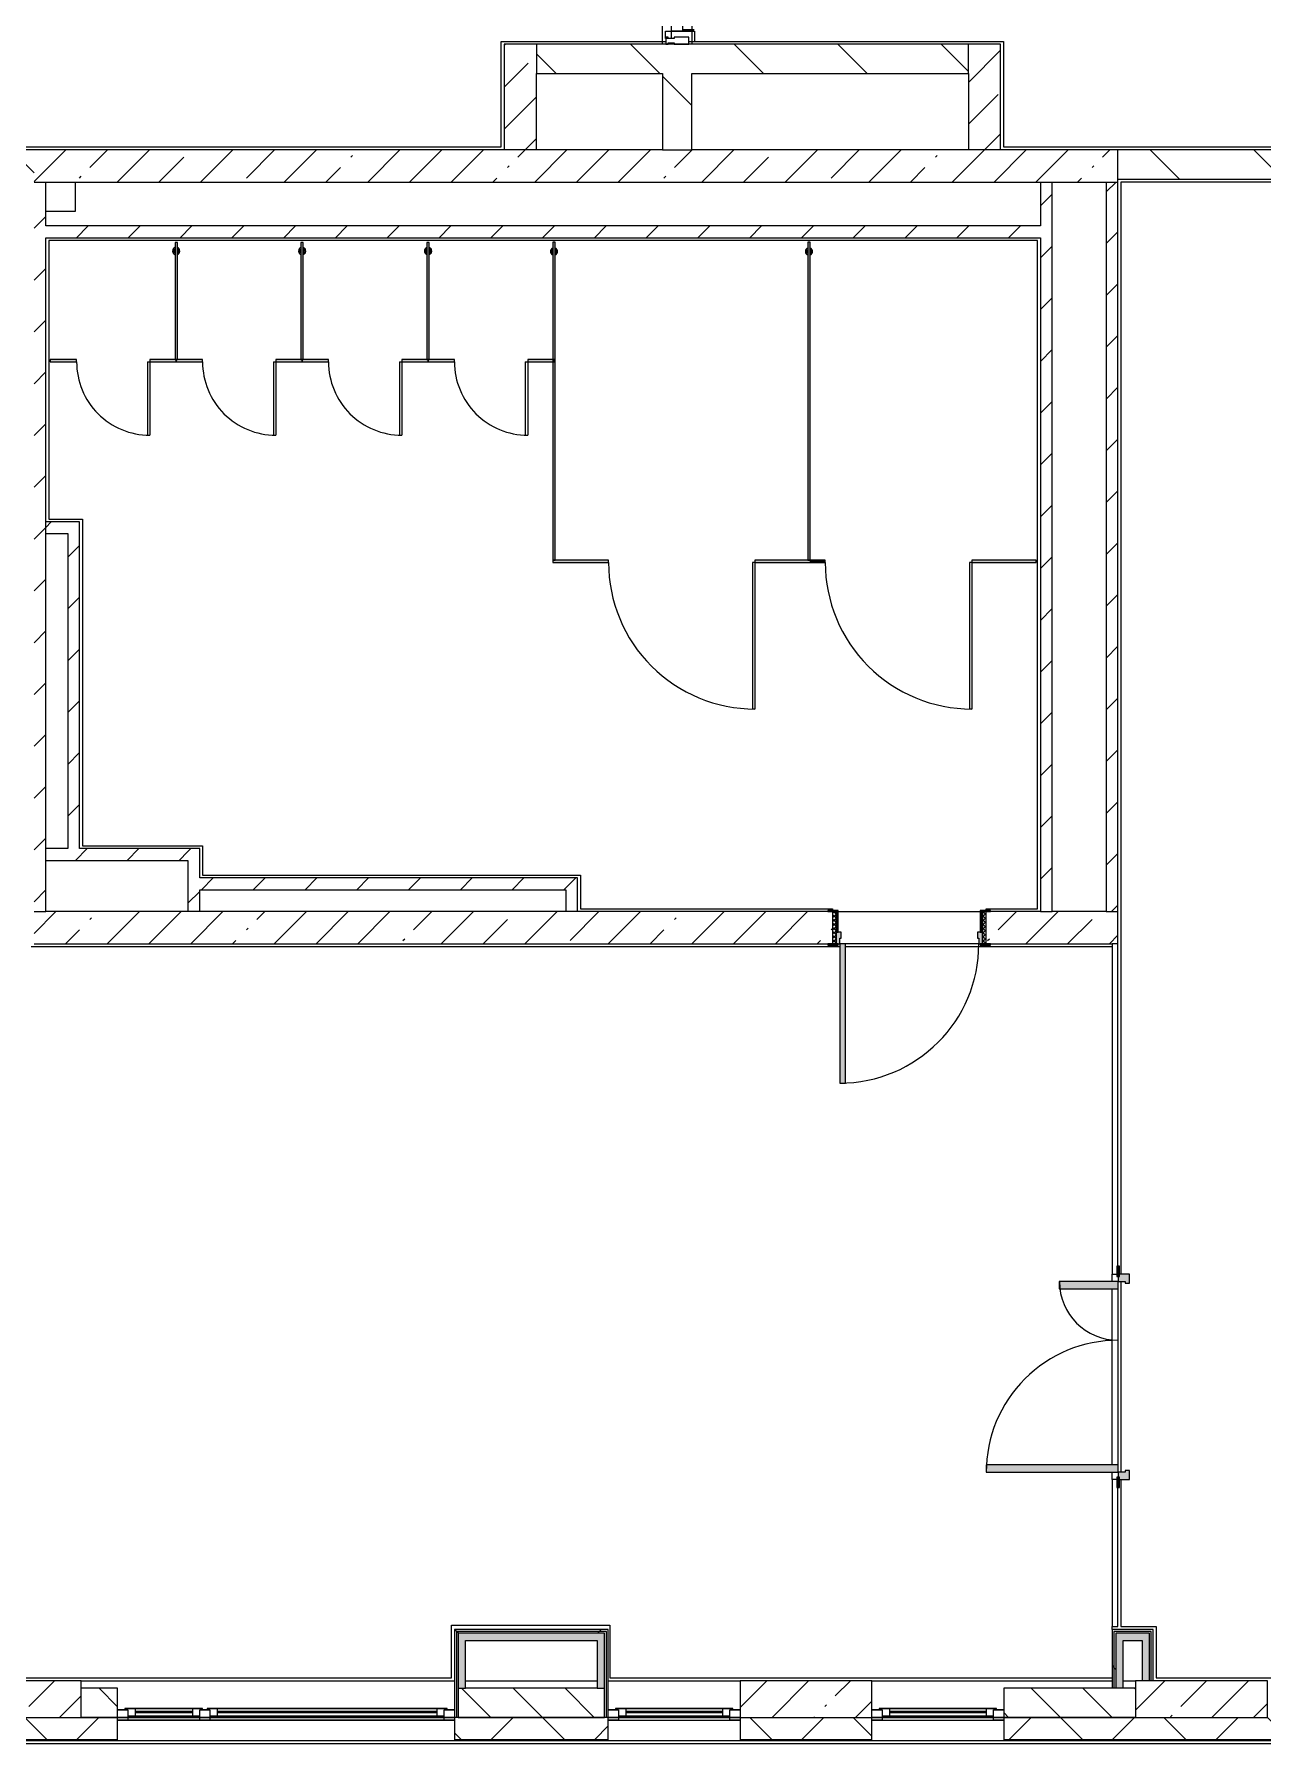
# Model space of a CAD drawing. Header units: millimetres. Extents: x -4185 to 186529, y -8553 to 29097.
# Drawn here: x 153729 to 162118, y -280 to 11389 of the extents above; entities that cross this region are included whole.
import ezdxf

# ---------------------------------------------------------------- set-up
doc = ezdxf.new("R2010")
doc.units = ezdxf.units.MM
for name, color, linetype, lineweight, true_color in [('A-DETL-GENF-6', 7, 'Continuous', 5, 0xaaaaaa), ('A-DOOR-3', 7, 'Continuous', 5, 0xaaaaaa), ('A-DOOR-4', 7, 'Continuous', 5, 0xe2e2e2), ('A-DOOR-FRAM-2', 7, 'Continuous', 5, 0xe2e2e2), ('A-DOOR-FRAM-3', 7, 'Continuous', 5, 0xaaaaaa), ('A-FLOR-1', 7, 'Continuous', 5, 0xaaaaaa), ('A-GENM-2', 7, 'Continuous', 5, 0xe2ddcd), ('I-WALL-1', 7, 'Continuous', 5, 0xe7e7e7)]:
    doc.layers.add(name, color=color, linetype=linetype, lineweight=lineweight, true_color=true_color)
for name, color, linetype, lineweight in [('A-DOOR-5', 7, 'Continuous', 5), ('A-GENM-1', 7, 'Continuous', 5), ('A-GLAZ-2', 7, 'Continuous', 5), ('A-GLAZ-CWMG-2', 7, 'Continuous', 5), ('A-WALL', 7, 'Continuous', 9), ('A-WALL-2', 7, 'Continuous', 5), ('I-WALL-3', 7, 'Continuous', 5), ('S-COLS-2', 7, 'Continuous', 5)]:
    doc.layers.add(name, color=color, linetype=linetype, lineweight=lineweight)
pattern_1 = [(45, (59518.68, 0), (-176.7767, 176.7767), [])]
pattern_2 = [(135, (59518.7, 0), (-353.5534, -353.5534), [])]
pattern_3 = [(45, (59518.7, 0), (-285.1231, 285.1231), []), (45, (59803.8, 0), (-285.1231, 285.1231), [504.031, -100.806, 16.764, -84.042])]
pattern_4 = [(45, (59518.7, 0), (-530.33, 530.33), []), (135, (59518.7, 0), (-530.33, -530.33), [])]

# ---------------------------------------------------------------- blocks, each defined once
blk = doc.blocks.new('110_Дверь_СКБ_1Ст_Внутренняя1 - Д-7а_л__950x2100h_Туалет-32220591-1_10_1_птичка')
at = {"layer": 'A-DOOR-3'}
h = blk.add_hatch(dxfattribs=at)
h.set_pattern_fill('FP_116', color=256, style=0, pattern_type=2)
h.set_pattern_definition([(135, (1776.41, 174.685), (-14.14214, -14.14214), []), (225, (1776.41, 174.685), (14.14214, -14.14214), [])])
h.paths.add_polyline_path([(537.5, 110), (512.5, 110), (512.5, -110), (537.5, -110)])
at = {"layer": 'A-DOOR-4'}
h = blk.add_hatch(color=256, dxfattribs=at)
h.paths.add_polyline_path([(-487.5, 110), (-487.5, 30), (-452.5, 30), (-452.5, 70), (-462.5, 70), (-462.5, 110), (-472.5, 110)])
h.paths.add_polyline_path([(497.5, 110), (487.5, 110), (487.5, 70), (477.5, 70), (477.5, 30), (512.5, 30), (512.5, 110)])
at = {"layer": 'A-DOOR-FRAM-2'}
for points in [[(447.5, 1060), (447.5, 110), (487.5, 112), (487.5, 1060)], [(-499, 118), (-542.5, 118), (-542.5, 110), (-472.5, 110), (-472.5, 118), (-492.5, 118)], [(567.5, 118), (497.5, 118), (497.5, 110), (567.5, 110)], [(-487.5, 30), (-487.5, -110), (-472.5, -110), (-472.5, 30)], [(497.5, 30), (497.5, -110), (512.5, -110), (512.5, 30)], [(-542.5, -110), (-542.5, -118), (-472.5, -118), (-472.5, -110), (-512.5, -110)], [(512.5, -110), (497.5, -110), (497.5, -118), (567.5, -118), (567.5, -110), (537.5, -110)]]:
    blk.add_hatch(color=256, dxfattribs=at).paths.add_polyline_path(points)
at = {"layer": 'A-DOOR-FRAM-3'}
h = blk.add_hatch(dxfattribs=at)
h.set_pattern_fill('FP_117', color=256, style=0, pattern_type=2)
h.set_pattern_definition([(45, (-346.384, 174.685), (-14.1421, 14.1421), []), (135, (-346.384, 174.685), (-14.1421, -14.1421), [])])
h.paths.add_polyline_path([(-512.5, 110), (-512.5, -110), (-487.5, -110), (-487.5, 110)])
at = {"layer": 'A-DOOR-3'}
for p, q in [((487.5, 1060), (447.5, 1060)), ((447.5, 1060), (447.5, 110)), ((487.5, 110), (487.5, 1060)), ((447.5, 110), (487.5, 110))]:
    blk.add_line(p, q, dxfattribs=at)
blk.add_arc((487.5, 110), 950, 90, 180, dxfattribs=at)
at = {"layer": 'A-DOOR-FRAM-3'}
for p, q in [((-472.5, 118), (-542.5, 118)), ((-542.5, 118), (-542.5, 110)), ((-472.5, 110), (-472.5, 118)), ((567.5, 118), (497.5, 118)), ((497.5, 118), (497.5, 110)), ((567.5, 110), (567.5, 118)), ((-542.5, 110), (-472.5, 110)), ((-487.5, 110), (-512.5, 110)), ((-512.5, 110), (-512.5, -110)), ((-462.5, 110), (-487.5, 110)), ((-487.5, 110), (-487.5, 30)), ((-487.5, -110), (-487.5, 110)), ((-472.5, 110), (-487.5, 110)), ((-487.5, 110), (-487.5, 109)), ((-487.5, 109), (-472.5, 109)), ((-487.5, 30), (-452.5, 30)), ((-472.5, 30), (-487.5, 30)), ((-487.5, 30), (-487.5, -110)), ((-472.5, 109), (-472.5, 110)), ((-472.5, -110), (-472.5, 30)), ((-462.5, 70), (-462.5, 110)), ((-452.5, 70), (-462.5, 70)), ((-452.5, 30), (-452.5, 70)), ((487.5, 70), (477.5, 70)), ((477.5, 70), (477.5, 30)), ((477.5, 30), (512.5, 30)), ((487.5, 110), (487.5, 70)), ((512.5, 110), (487.5, 110)), ((512.5, 110), (497.5, 110)), ((497.5, 110), (497.5, 109)), ((497.5, 110), (567.5, 110)), ((497.5, 109), (512.5, 109)), ((512.5, 30), (497.5, 30)), ((497.5, 30), (497.5, -110)), ((512.5, 30), (512.5, 110)), ((537.5, 110), (512.5, 110)), ((512.5, 110), (512.5, -110)), ((512.5, 109), (512.5, 110)), ((512.5, -110), (512.5, 30)), ((537.5, -110), (537.5, 110)), ((-472.5, -110), (-542.5, -110)), ((-542.5, -110), (-542.5, -118)), ((-512.5, -110), (-487.5, -110)), ((-487.5, -110), (-472.5, -110)), ((-472.5, -118), (-472.5, -110)), ((497.5, -110), (512.5, -110)), ((567.5, -110), (497.5, -110)), ((497.5, -110), (497.5, -118)), ((512.5, -110), (537.5, -110)), ((567.5, -118), (567.5, -110)), ((-542.5, -118), (-472.5, -118)), ((497.5, -118), (567.5, -118))]:
    blk.add_line(p, q, dxfattribs=at)
blk = doc.blocks.new('131_Сантехническая перегородка 7 - СП-1-30858579-1_10_1_птичка')
at = {"layer": 'A-GENM-2'}
blk.add_hatch(color=256, dxfattribs=at).paths.add_polyline_path([(2166, 8), (-4, 8), (-4, -8), (2166, -8)])
at = {"layer": 'A-GENM-1'}
for p, q in [((2166, 8), (-4, 8)), ((-4, 8), (-4, -8)), ((2166, -8), (2166, 8)), ((-4, -8), (2166, -8))]:
    blk.add_line(p, q, dxfattribs=at)
at = {"layer": 'A-GENM-1', "flags": 128}
for points in [[(71, 8), (71, 9), (71, 9), (70, 9), (70, 10), (70, 10), (69, 11), (69, 11), (68, 12), (68, 12), (67, 12), (67, 13), (66, 13), (66, 13), (65, 14), (65, 14), (64, 14), (64, 14), (63, 14), (62, 15), (62, 15), (61, 15), (61, 15), (60, 15), (59, 15), (59, 15), (58, 15), (58, 15), (57, 15), (56, 15), (56, 15), (55, 15), (55, 15), (54, 14), (54, 14), (53, 14), (52, 14), (52, 13), (51, 13), (51, 13), (50, 13), (50, 12), (49, 12), (49, 11), (48, 11), (48, 11), (48, 10), (47, 10), (47, 9), (46, 9), (46, 8), (46, 8)], [(46, -8), (46, -9), (47, -9), (47, -9), (47, -10), (48, -10), (48, -11), (49, -11), (49, -12), (50, -12), (50, -12), (51, -13), (51, -13), (52, -13), (52, -14), (53, -14), (53, -14), (54, -14), (54, -14), (55, -15), (56, -15), (56, -15), (57, -15), (57, -15), (58, -15), (59, -15), (59, -15), (60, -15), (60, -15), (61, -15), (62, -15), (62, -15), (63, -15), (63, -14), (64, -14), (64, -14), (65, -14), (66, -13), (66, -13), (67, -13), (67, -13), (68, -12), (68, -12), (69, -11), (69, -11), (69, -11), (70, -10), (70, -10), (71, -9), (71, -9), (71, -8), (71, -8)]]:
    blk.add_lwpolyline(points, dxfattribs=at)
at = {"layer": 'A-GENM-1'}
for radius, start, end in [(24.6, 19.9113, 160.0887), (17.6, 45, 135), (17.6, 45, 135), (15.1, 45, 135), (24.6, 199.9113, 340.0887), (17.6, 225, 315), (17.6, 225, 315), (15.1, 225, 315)]:
    blk.add_arc((59, 0), radius, start, end, dxfattribs=at)
blk = doc.blocks.new('131_Сантехническая перегородка 6 - СП-1-30839354-1_10_1_птичка')
at = {"layer": 'A-GENM-2'}
blk.add_hatch(color=256, dxfattribs=at).paths.add_polyline_path([(800, 8), (0, 8), (0, -8), (800, -8)])
at = {"layer": 'A-GENM-1'}
for p, q in [((800, 8), (0, 8)), ((0, 8), (0, -8)), ((800, -8), (800, 8)), ((0, -8), (800, -8))]:
    blk.add_line(p, q, dxfattribs=at)
at = {"layer": 'A-GENM-1', "flags": 128}
for points in [[(71, 8), (71, 9), (71, 9), (70, 9), (70, 10), (70, 10), (69, 11), (69, 11), (68, 12), (68, 12), (67, 12), (67, 13), (66, 13), (66, 13), (65, 14), (65, 14), (64, 14), (64, 14), (63, 14), (62, 15), (62, 15), (61, 15), (61, 15), (60, 15), (59, 15), (59, 15), (58, 15), (58, 15), (57, 15), (56, 15), (56, 15), (55, 15), (55, 15), (54, 14), (54, 14), (53, 14), (52, 14), (52, 13), (51, 13), (51, 13), (50, 13), (50, 12), (49, 12), (49, 11), (48, 11), (48, 11), (48, 10), (47, 10), (47, 9), (46, 9), (46, 8), (46, 8)], [(46, -8), (46, -9), (47, -9), (47, -9), (47, -10), (48, -10), (48, -11), (49, -11), (49, -12), (50, -12), (50, -12), (51, -13), (51, -13), (52, -13), (52, -14), (53, -14), (53, -14), (54, -14), (54, -14), (55, -15), (56, -15), (56, -15), (57, -15), (57, -15), (58, -15), (59, -15), (59, -15), (60, -15), (60, -15), (61, -15), (62, -15), (62, -15), (63, -15), (63, -14), (64, -14), (64, -14), (65, -14), (66, -13), (66, -13), (67, -13), (67, -13), (68, -12), (68, -12), (69, -11), (69, -11), (69, -11), (70, -10), (70, -10), (71, -9), (71, -9), (71, -8), (71, -8)]]:
    blk.add_lwpolyline(points, dxfattribs=at)
at = {"layer": 'A-GENM-1'}
for radius, start, end in [(24.6, 19.9113, 160.0887), (17.6, 45, 135), (17.6, 45, 135), (15.1, 45, 135), (24.6, 199.9113, 340.0887), (17.6, 225, 315), (17.6, 225, 315), (15.1, 225, 315)]:
    blk.add_arc((59, 0), radius, start, end, dxfattribs=at)
blk = doc.blocks.new('131_Сантехническая перегородка_Дверь МГН - СД-1-30883454-1_10_1_птичка')
at = {"layer": 'A-GENM-2'}
for points in [[(-335.4, 8), (-370, 8), (-366.5, -8), (10, -8), (10, 8)], [(1010, 8), (1010, -8), (1390, -8), (1390, 8), (1374, 8)]]:
    blk.add_hatch(color=256, dxfattribs=at).paths.add_polyline_path(points)
at = {"layer": 'A-DOOR-5'}
for p, q in [((10, 1008), (26, 1008)), ((10, 8), (10, 1008)), ((26, 8), (26, 1008)), ((10, 8), (26, 8))]:
    blk.add_line(p, q, dxfattribs=at)
blk.add_arc((10, 8), 1000, 360, 90, dxfattribs=at)
at = {"layer": 'A-GENM-1'}
for p, q in [((10, 8), (-370, 8)), ((-370, 8), (-370, -8)), ((10, -8), (10, 8)), ((1390, 8), (1010, 8)), ((1010, 8), (1010, -8)), ((1390, -8), (1390, 8)), ((-370, -8), (10, -8)), ((1010, -8), (1390, -8))]:
    blk.add_line(p, q, dxfattribs=at)
blk = doc.blocks.new('120_Окно_СКБ_2Ст_Фрамуга сверху - 120_Окно_СКБ_2Ст_2300х2500_h_ ДОО-19727959-1_10_1_птичка')
at = {"layer": 'A-GLAZ-2'}
for p, q in [((-1150, -127), (-1150, -57)), ((-1150, -57), (-1080, -57)), ((1150, -57), (-1150, -57)), ((-1080, -57), (-1080, -127)), ((-1080, -57), (1080, -57)), ((520, -87), (-1080, -87)), ((-1080, -87), (-1080, -127)), ((-1030, -137), (-1030, -87)), ((-1030, -107), (470, -107)), ((470, -137), (470, -87)), ((520, -127), (520, -57)), ((520, -57), (590, -57)), ((520, -127), (520, -87)), ((590, -57), (590, -127)), ((1080, -87), (590, -87)), ((590, -87), (590, -127)), ((640, -137), (640, -87)), ((640, -107), (1030, -107)), ((1030, -137), (1030, -87)), ((1080, -127), (1080, -57)), ((1080, -57), (1150, -57)), ((1080, -127), (1080, -87)), ((1150, -57), (1150, -127)), ((-1080, -127), (-1150, -127)), ((-1150, -127), (-1100, -127)), ((-1080, -127), (-1100, -127)), ((-1100, -127), (-1100, -137)), ((-1100, -137), (540, -137)), ((540, -137), (-1100, -137)), ((470, -117), (-1030, -117)), ((590, -127), (520, -127)), ((540, -127), (520, -127)), ((540, -127), (570, -127)), ((540, -127), (570, -127)), ((540, -137), (540, -127)), ((590, -127), (570, -127)), ((570, -127), (570, -137)), ((570, -137), (1100, -137)), ((1100, -137), (570, -137)), ((1030, -117), (640, -117)), ((1150, -127), (1080, -127)), ((1100, -127), (1080, -127)), ((1100, -127), (1150, -127)), ((1100, -137), (1100, -127))]:
    blk.add_line(p, q, dxfattribs=at)
blk = doc.blocks.new('120_Окно_СКБ_1Ст - 120_Окно_СКБ_1Ст 900х2500_h_ с форточкой-V162-1_10_1_птичка')
at = {"layer": 'A-GLAZ-2'}
for p, q in [((-450, -127), (-450, -57)), ((-450, -57), (-380, -57)), ((450, -57), (-450, -57)), ((-380, -57), (-380, -127)), ((380, -87), (-380, -87)), ((-380, -87), (-380, -127)), ((-330, -137), (-330, -87)), ((-330, -107), (330, -107)), ((330, -137), (330, -87)), ((380, -127), (380, -57)), ((380, -57), (450, -57)), ((380, -127), (380, -87)), ((450, -57), (450, -127)), ((-380, -127), (-450, -127)), ((-450, -127), (-400, -127)), ((-380, -127), (-400, -127)), ((-400, -127), (-400, -137)), ((-400, -137), (400, -137)), ((400, -137), (-400, -137)), ((330, -117), (-330, -117)), ((450, -127), (380, -127)), ((400, -127), (380, -127)), ((400, -127), (450, -127)), ((400, -137), (400, -127))]:
    blk.add_line(p, q, dxfattribs=at)
blk = doc.blocks.new('BSC_Колонна _Прямоугольная - 250х900-23282983-1_10_1_птичка')
at = {"layer": 'S-COLS-2'}
h = blk.add_hatch(dxfattribs=at)
h.set_pattern_fill('FP_150', color=256, style=0, pattern_type=2)
h.set_pattern_definition([(45, (-99480, -25), (-285.1231, 285.1231), []), (45, (-99194.88, -25), (-285.1231, 285.1231), [504.031, -100.806, 16.764, -84.042])])
h.paths.add_polyline_path([(-150, -125), (450, -125), (450, 125), (-450, 125), (-450, -125)])
for p, q in [((450, 125), (-450, 125)), ((-450, 125), (-450, -125)), ((450, -125), (450, 125)), ((-450, -125), (450, -125))]:
    blk.add_line(p, q, dxfattribs=at)
blk = doc.blocks.new('BSC_Колонна _Прямоугольная - 250х900-V200-1_10_1_птичка')
at = {"layer": 'S-COLS-2'}
h = blk.add_hatch(dxfattribs=at)
h.set_pattern_fill('FP_156', color=256, style=0, pattern_type=2)
h.set_pattern_definition([(45, (-94080, -25), (-285.1231, 285.1231), []), (45, (-93794.88, -25), (-285.1231, 285.1231), [504.031, -100.806, 16.764, -84.042])])
h.paths.add_polyline_path([(-327, -125), (450, -125), (450, 125), (-450, 125), (-450, -125)])
for p, q in [((450, 125), (-450, 125)), ((-450, 125), (-450, -125)), ((450, -125), (450, 125)), ((-450, -125), (450, -125))]:
    blk.add_line(p, q, dxfattribs=at)
blk = doc.blocks.new('BSC_Колонна _Прямоугольная - 250х900-V201-1_10_1_птичка')
at = {"layer": 'S-COLS-2'}
h = blk.add_hatch(dxfattribs=at)
h.set_pattern_fill('FP_157', color=256, style=0, pattern_type=2)
h.set_pattern_definition([(45, (-102180, -25), (-285.1231, 285.1231), []), (45, (-101894.88, -25), (-285.1231, 285.1231), [504.031, -100.806, 16.764, -84.042])])
h.paths.add_polyline_path([(450, -125), (450, 125), (-450, 125), (-450, -125), (-61, -125)])
for p, q in [((450, 125), (-450, 125)), ((-450, 125), (-450, -125)), ((450, -125), (450, 125)), ((-450, -125), (450, -125))]:
    blk.add_line(p, q, dxfattribs=at)
blk = doc.blocks.new('131_Сантехническая перегородка_Дверь 5 - СД-1-30835617-1_10_1_птичка')
at = {"layer": 'A-GENM-2'}
for points in [[(250, 8), (70, 8), (70, -8), (250, -8)], [(839, 8), (750, 8), (750, -8), (930, -8), (930, 8)]]:
    blk.add_hatch(color=256, dxfattribs=at).paths.add_polyline_path(points)
at = {"layer": 'A-DOOR-5'}
for p, q in [((266, 508), (250, 508)), ((250, 8), (250, 508)), ((266, 8), (266, 508)), ((266, 8), (250, 8))]:
    blk.add_line(p, q, dxfattribs=at)
blk.add_arc((250, 8), 500, 360, 90, dxfattribs=at)
at = {"layer": 'A-GENM-1'}
for p, q in [((250, 8), (70, 8)), ((70, 8), (70, -8)), ((250, -8), (250, 8)), ((930, 8), (750, 8)), ((750, 8), (750, -8)), ((930, -8), (930, 8)), ((70, -8), (250, -8)), ((750, -8), (930, -8))]:
    blk.add_line(p, q, dxfattribs=at)
blk = doc.blocks.new('120_Окно_СКБ_1Ст - 120_Окно_СКБ_1Ст 900х2500_h_ с форточкой-22876038-1_10_1_птичка')
at = {"layer": 'A-GLAZ-2'}
for p, q in [((-450, -127), (-450, -57)), ((-450, -57), (-380, -57)), ((450, -57), (-450, -57)), ((-380, -57), (-380, -127)), ((380, -87), (-380, -87)), ((-380, -87), (-380, -127)), ((-330, -137), (-330, -87)), ((-330, -107), (330, -107)), ((330, -137), (330, -87)), ((380, -127), (380, -57)), ((380, -57), (450, -57)), ((380, -127), (380, -87)), ((450, -57), (450, -127)), ((-380, -127), (-450, -127)), ((-450, -127), (-400, -127)), ((-380, -127), (-400, -127)), ((-400, -127), (-400, -137)), ((-400, -137), (400, -137)), ((400, -137), (-400, -137)), ((330, -117), (-330, -117)), ((450, -127), (380, -127)), ((400, -127), (380, -127)), ((400, -127), (450, -127)), ((400, -137), (400, -127))]:
    blk.add_line(p, q, dxfattribs=at)
blk = doc.blocks.new('110_Дверь_СКБ_2Ст - Д-5_п__в составе перегородки _не входит в спец__-32680960-1_10_1_птичка')
at = {"layer": 'A-DOOR-4'}
for points in [[(-638, 0), (-588, 0), (-588, 901), (-638, 901), (-638, 40)], [(612, 40), (612, 0), (662, 0), (662, 401), (612, 401)]]:
    blk.add_hatch(color=256, dxfattribs=at).paths.add_polyline_path(points)
h = blk.add_hatch(color=256, dxfattribs=at)
h.paths.add_polyline_path([(-688, 0), (-688, -79), (-628, -79), (-628, -49), (-638, -49), (-638, 0)])
h.paths.add_polyline_path([(652, -79), (712, -79), (712, 0), (662, 0), (662, -49), (652, -49)])
at = {"layer": 'A-DOOR-FRAM-2'}
for points in [[(-743, 3), (-743, 0), (-672, 0), (-672, 8), (-743, 8)], [(698, 0), (768, 0), (768, 8), (698, 8)], [(-743, -9), (-688, -9), (-688, -1), (-743, -1)], [(712, -9), (768, -9), (768, -1), (712, -1)]]:
    blk.add_hatch(color=256, dxfattribs=at).paths.add_polyline_path(points)
at = {"layer": 'A-DOOR-3'}
for p, q in [((-638, 901), (-638, 0)), ((-588, 901), (-638, 901)), ((-588, 0), (-588, 901)), ((662, 401), (612, 401)), ((612, 401), (612, 0)), ((662, 0), (662, 401)), ((-638, 0), (-588, 0)), ((612, 0), (662, 0))]:
    blk.add_line(p, q, dxfattribs=at)
for centre, radius, start, end in [((-638, 0), 900, 0, 90), ((662, 0), 400, 90, 180)]:
    blk.add_arc(centre, radius, start, end, dxfattribs=at)
at = {"layer": 'A-DOOR-FRAM-3'}
for p, q in [((-672, 8), (-743, 8)), ((-743, 8), (-743, 0)), ((-743, 0), (-672, 0)), ((-638, 0), (-688, 0)), ((-688, 0), (-688, -79)), ((-672, 0), (-688, 0)), ((-688, 0), (-688, -1)), ((-672, 0), (-672, 8)), ((-672, -1), (-672, 0)), ((-638, -49), (-638, 0)), ((662, 0), (662, -49)), ((712, 0), (662, 0)), ((768, 8), (698, 8)), ((698, 8), (698, 0)), ((712, 0), (698, 0)), ((698, 0), (698, -1)), ((698, 0), (768, 0)), ((712, -79), (712, 0)), ((712, -1), (712, 0)), ((768, 0), (768, 8)), ((-672, -1), (-743, -1)), ((-743, -1), (-743, -9)), ((-743, -9), (-672, -9)), ((-688, -79), (-628, -79)), ((-688, -1), (-672, -1)), ((-672, -9), (-672, -1)), ((-628, -49), (-638, -49)), ((-628, -79), (-628, -49)), ((662, -49), (652, -49)), ((652, -49), (652, -79)), ((652, -79), (712, -79)), ((698, -1), (712, -1)), ((768, -1), (698, -1)), ((698, -1), (698, -9)), ((698, -9), (768, -9)), ((768, -9), (768, -1))]:
    blk.add_line(p, q, dxfattribs=at)
blk = doc.blocks.new('131_Сантехническая перегородка_Дверь 5 - СД-1-V256-1_10_1_птичка')
at = {"layer": 'A-GENM-2'}
for points in [[(78, 8), (78, -8), (250, -8), (250, 8)], [(922, 8), (750, 8), (750, -8), (930, -8), (930, 8)]]:
    blk.add_hatch(color=256, dxfattribs=at).paths.add_polyline_path(points)
at = {"layer": 'A-DOOR-5'}
for p, q in [((266, 508), (250, 508)), ((250, 8), (250, 508)), ((266, 8), (266, 508)), ((266, 8), (250, 8))]:
    blk.add_line(p, q, dxfattribs=at)
blk.add_arc((250, 8), 500, 360, 90, dxfattribs=at)
at = {"layer": 'A-GENM-1'}
for p, q in [((250, 8), (70, 8)), ((70, 8), (70, -8)), ((250, -8), (250, 8)), ((930, 8), (750, 8)), ((750, 8), (750, -8)), ((930, -8), (930, 8)), ((70, -8), (250, -8)), ((750, -8), (930, -8))]:
    blk.add_line(p, q, dxfattribs=at)
blk = doc.blocks.new('131_Сантехническая перегородка_Дверь МГН 2 - СД-1-30897608-1_10_1_птичка')
at = {"layer": 'A-GENM-2'}
for points in [[(-270, 8), (-430, 8), (-430, -8), (10, -8), (10, 8)], [(1010, 8), (1010, -8), (1110, -8), (1110, 8)]]:
    blk.add_hatch(color=256, dxfattribs=at).paths.add_polyline_path(points)
at = {"layer": 'A-DOOR-5'}
for p, q in [((10, 1008), (26, 1008)), ((10, 8), (10, 1008)), ((26, 8), (26, 1008)), ((10, 8), (26, 8))]:
    blk.add_line(p, q, dxfattribs=at)
blk.add_arc((10, 8), 1000, 360, 90, dxfattribs=at)
at = {"layer": 'A-GENM-1'}
for p, q in [((10, 8), (-430, 8)), ((-430, 8), (-430, -8)), ((10, -8), (10, 8)), ((1110, 8), (1010, 8)), ((1010, 8), (1010, -8)), ((1110, -8), (1110, 8)), ((-430, -8), (10, -8)), ((1010, -8), (1110, -8))]:
    blk.add_line(p, q, dxfattribs=at)
blk = doc.blocks.new('Дверь_Витражная_остекление_ - ВВ-7 остекление-32349468-1_10_1_птичка')
at = {"layer": 'A-DETL-GENF-6'}
for p, q in [((-815, -20), (-860, -20)), ((-860, -177), (-860, -20)), ((-815, -20), (-860, -20)), ((-860, -20), (-860, -177)), ((-860, -100), (-815, -100)), ((-850, -177), (-850, -100)), ((-815, -177), (-815, -20)), ((-815, -177), (-815, -20)), ((-806, -177), (-806, -100)), ((856, -800), (856, -100)), ((865, -880), (865, -20)), ((865, -20), (865, -880)), ((900, -100), (865, -100)), ((900, -800), (900, -140)), ((910, -880), (910, -140)), ((910, -880), (910, -140)), ((910, -800), (865, -800)), ((910, -880), (865, -880)), ((865, -880), (910, -880))]:
    blk.add_line(p, q, dxfattribs=at)
at = {"layer": 'A-DOOR-3'}
for p, q in [((-910, 20), (-860, 20)), ((-910, -20), (-910, 20)), ((-860, 20), (-860, -20)), ((860, 20), (910, 20)), ((860, -20), (860, 20)), ((910, 20), (910, -20)), ((-860, -20), (-910, -20)), ((-860, -177), (-860, -20)), ((860, -880), (860, -20)), ((910, -20), (860, -20))]:
    blk.add_line(p, q, dxfattribs=at)
for centre, start, end in [((-860, -20), 275.9846, 0), ((860, -20), 180, 196.2865), ((860, -20), 225.3923, 270)]:
    blk.add_arc(centre, 860, start, end, dxfattribs=at)
blk = doc.blocks.new('Прямоугольный импост - Импост структурный с накладкой - 160мм Темный-V271-1_10_1_птичка')
at = {"layer": 'A-GLAZ-CWMG-2'}
for p, q in [((-50, 0), (-50, 17)), ((-50, 17), (0, 17)), ((-40, 0), (-50, 0)), ((-40, -40), (-40, 0)), ((0, 0), (-10, 0)), ((-10, 0), (-10, -40)), ((0, 17), (0, 0)), ((-50, -140), (-50, -40)), ((-50, -40), (-40, -40)), ((-10, -40), (0, -40)), ((0, -40), (0, -140)), ((0, -140), (-50, -140))]:
    blk.add_line(p, q, dxfattribs=at)

msp = doc.modelspace()

# ---------------------------------------------------------------- hatches: boundary and pattern name
at = {"layer": 'A-WALL-2'}
h = msp.add_hatch(dxfattribs=at)
h.set_pattern_fill('FP_91', color=256, style=0, pattern_type=2)
h.set_pattern_definition([(135, (59518.68, 0), (-176.7767, -176.7767), [])])
h.paths.add_polyline_path([(183248.7, -100), (183248.7, 100), (183048.7, 100), (183048.7, -100)])
h.paths.add_polyline_path([(151448.7, -100), (152248.7, -100), (152248.7, 100), (151448.7, 100), (151448.7, -68.4)])
h.paths.add_polyline_path([(154298.7, -100), (154298.7, 100), (154048.7, 100), (154048.7, -100)])
h.paths.add_polyline_path([(156623.7, -100), (157623.7, -100), (157623.7, 100), (156623.7, 100), (156623.7, 70.9)])
h.paths.add_polyline_path([(160348.7, -100), (161248.7, -100), (161248.7, 100), (160348.7, 100), (160348.7, 82.2)])
h.paths.add_polyline_path([(162398.7, -100), (162398.7, 100), (162148.7, 100), (162148.7, -100)])
h.paths.add_polyline_path([(164698.7, -100), (165748.7, -100), (165748.7, 100), (164698.7, 100), (164698.7, -27.9)])
h.paths.add_polyline_path([(180648.7, -100), (180748.7, -100), (180748.7, 100), (180648.7, 100), (180648.7, -11)])
h.paths.add_polyline_path([(168998.7, -100), (169348.7, -100), (169348.7, 100), (168998.7, 100), (168998.7, -65)])
h.paths.add_polyline_path([(178848.7, -100), (178848.7, 100), (178348.7, 100), (178348.7, -100), (178367.7, -100)])
h.paths.add_polyline_path([(171148.7, -100), (171148.7, 100), (170248.7, 100), (170248.7, -100)])
h.paths.add_polyline_path([(173198.7, -100), (173198.7, 100), (172948.7, 100), (172948.7, -100)])
h.paths.add_polyline_path([(176508.8, -100), (176548.7, -100), (176548.7, 100), (175498.7, 100), (175498.7, -100), (175579.3, -100)])
h = msp.add_hatch(dxfattribs=at)
h.set_pattern_fill('FP_109', color=256, style=0, pattern_type=2)
h.set_pattern_definition([(45, (59518.7, 0), (-353.5534, 353.5534), []), (135, (59518.7, 0), (-353.5534, -353.5534), [])])
h.paths.add_polyline_path([(183248.7, -250), (184598.7, -250), (184598.7, -100), (183048.7, -100), (183048.7, -250)])
h.paths.add_polyline_path([(180226.7, -250), (180748.7, -250), (180748.7, -100), (179748.7, -100), (179748.7, -250)])
h.paths.add_polyline_path([(148728.7, -250), (150548.7, -250), (150548.7, -100), (148728.7, -100)])
h.paths.add_polyline_path([(166868.7, -250), (167548.7, -250), (167548.7, -100), (166648.7, -100), (166648.7, -250), (166748.7, -250)])
h.paths.add_polyline_path([(171148.7, -250), (171148.7, -100), (170248.7, -100), (170248.7, -250)])
h.paths.add_polyline_path([(172048.7, -250), (173198.7, -250), (173198.7, -100), (172048.7, -100), (172048.7, -210)])
h.paths.add_polyline_path([(175498.7, -250), (176548.7, -250), (176548.7, -100), (175498.7, -100), (175498.7, -210)])
h.paths.add_polyline_path([(169073, -250), (169348.7, -250), (169348.7, -100), (168998.7, -100), (168998.7, -250)])
h.paths.add_polyline_path([(177448.7, -250), (178848.7, -250), (178848.7, -100), (177448.7, -100), (177448.7, -210)])
h.paths.add_polyline_path([(154298.7, -250), (154298.7, -100), (153148.7, -100), (153148.7, -250), (153271.9, -250)])
h.paths.add_polyline_path([(165355.1, -250), (165748.7, -250), (165748.7, -100), (164698.7, -100), (164698.7, -250)])
h.paths.add_polyline_path([(156598.7, -250), (157648.7, -250), (157648.7, -100), (156598.7, -100), (156598.7, -210)])
h.paths.add_polyline_path([(161637.2, -250), (162398.7, -250), (162398.7, -100), (160348.7, -100), (160348.7, -250), (160707.7, -250)])
h.paths.add_polyline_path([(158548.7, -250), (159448.7, -250), (159448.7, -100), (158548.7, -100), (158548.7, -210)])
h.paths.add_polyline_path([(151448.7, -250), (152248.7, -250), (152248.7, -100), (151448.7, -100), (151448.7, -210)])
at = {"layer": 'I-WALL-1'}
for points in [[(156623.7, 100), (156673.7, 100), (156673.7, 475), (156623.7, 475), (156623.7, 113.3)], [(157573.7, 425), (157623.7, 425), (157623.7, 475), (156673.7, 475), (156673.7, 425), (156989.8, 425)], [(161113.7, 100), (161163.7, 100), (161163.7, 475), (161113.7, 475), (161113.7, 150)], [(161293.7, 425), (161343.7, 425), (161343.7, 475), (161163.7, 475), (161163.7, 425), (161248.7, 425)], [(157623.7, 100), (157623.7, 425), (157573.7, 425), (157573.7, 100)], [(161343.7, 150), (161343.7, 425), (161293.7, 425), (161293.7, 150)]]:
    msp.add_hatch(color=256, dxfattribs=at).paths.add_polyline_path(points)
at = {"layer": 'I-WALL-3'}
h = msp.add_hatch(dxfattribs=at)
h.set_pattern_fill('FP_108', color=256, style=0, pattern_type=2)
h.set_pattern_definition(pattern_2)
h.paths.add_polyline_path([(158218.7, 10600), (158218.7, 11320), (158018.7, 11320), (158018.7, 10600)])
h.paths.add_polyline_path([(158218.7, 13220), (158218.7, 13400), (158018.7, 13400), (158018.7, 13220), (158135.1, 13220)])
h = msp.add_hatch(dxfattribs=at)
h.set_pattern_fill('FP_90', color=256, style=0, pattern_type=2)
h.set_pattern_definition(pattern_3)
h.paths.add_polyline_path([(156939, 10600), (157157.7, 10600), (157157.7, 11320), (156937.7, 11320), (156937.7, 10600)])
h = msp.add_hatch(dxfattribs=at)
h.set_pattern_fill('FP_108', color=256, style=0, pattern_type=2)
h.set_pattern_definition(pattern_2)
h.paths.add_polyline_path([(158018.7, 11120), (158018.7, 11320), (157157.7, 11320), (157157.7, 11120)])
h = msp.add_hatch(dxfattribs=at)
h.set_pattern_fill('FP_108', color=256, style=0, pattern_type=2)
h.set_pattern_definition(pattern_2)
h.paths.add_polyline_path([(158218.7, 11120), (160107.7, 11120), (160107.7, 11320), (158218.7, 11320)])
h = msp.add_hatch(dxfattribs=at)
h.set_pattern_fill('FP_90', color=256, style=0, pattern_type=2)
h.set_pattern_definition(pattern_3)
h.paths.add_polyline_path([(160327.7, 10600), (160327.7, 11320), (160107.7, 11320), (160107.7, 10600)])
h = msp.add_hatch(dxfattribs=at)
h.set_pattern_fill('FP_108', color=256, style=0, pattern_type=2)
h.set_pattern_definition(pattern_2)
h.paths.add_polyline_path([(166628.7, 10400), (166648.7, 10400), (166648.7, 10600), (164613.7, 10600), (164613.7, 10400), (166284.6, 10400)])
h.paths.add_polyline_path([(161148.7, 10400), (163163.7, 10400), (163163.7, 10600), (161128.7, 10600), (161128.7, 10400)])
h.paths.add_polyline_path([(150976.2, 10400), (152028.7, 10400), (152028.7, 10600), (150903.7, 10600), (150903.7, 10400), (150958.7, 10400)])
h.paths.add_polyline_path([(149478.7, 10400), (149503.7, 10400), (149503.7, 10600), (149128.7, 10600), (149128.7, 10400), (149448.7, 10400)])
h.paths.add_polyline_path([(153271.9, 10400), (153728.7, 10400), (153728.7, 10600), (152978.7, 10600), (152978.7, 10400), (153008.7, 10400)])
h = msp.add_hatch(dxfattribs=at)
h.set_pattern_fill('FP_90', color=256, style=0, pattern_type=2)
h.set_pattern_definition(pattern_3)
h.paths.add_polyline_path([(160707.7, 10380), (161128.7, 10380), (161128.7, 10600), (153728.7, 10600), (153728.7, 10380), (160347.7, 10380)])
h = msp.add_hatch(dxfattribs=at)
h.set_pattern_fill('FP_107', color=256, style=0, pattern_type=2)
h.set_pattern_definition(pattern_1)
h.paths.add_polyline_path([(153808.7, 5400), (153808.7, 10380), (153728.7, 10380), (153728.7, 5400)])
h = msp.add_hatch(dxfattribs=at)
h.set_pattern_fill('FP_107', color=256, style=0, pattern_type=2)
h.set_pattern_definition(pattern_1)
h.paths.add_polyline_path([(160678.7, 5400), (160678.7, 10380), (160598.7, 10380), (160598.7, 5400)])
h = msp.add_hatch(dxfattribs=at)
h.set_pattern_fill('FP_107', color=256, style=0, pattern_type=2)
h.set_pattern_definition(pattern_1)
h.paths.add_polyline_path([(161048.7, 5400), (161128.7, 5400), (161128.7, 10380), (161048.7, 10380), (161048.7, 5423.5)])
h = msp.add_hatch(dxfattribs=at)
h.set_pattern_fill('FP_107', color=256, style=0, pattern_type=2)
h.set_pattern_definition(pattern_1)
h.paths.add_polyline_path([(155130.9, 10000), (160598.7, 10000), (160598.7, 10080), (153808.7, 10078), (153808.7, 10000), (154251.7, 10000)])
h = msp.add_hatch(dxfattribs=at)
h.set_pattern_fill('FP_107', color=256, style=0, pattern_type=2)
h.set_pattern_definition(pattern_1)
h.paths.add_polyline_path([(153828.7, 7980), (154038.7, 7980), (154038.7, 8060), (153808.7, 8060), (153808.7, 7980)])
h = msp.add_hatch(dxfattribs=at)
h.set_pattern_fill('FP_107', color=256, style=0, pattern_type=2)
h.set_pattern_definition(pattern_1)
h.paths.add_polyline_path([(154038.7, 5830), (154038.7, 7980), (153958.7, 7980), (153958.7, 5830)])
h = msp.add_hatch(dxfattribs=at)
h.set_pattern_fill('FP_107', color=256, style=0, pattern_type=2)
h.set_pattern_definition(pattern_1)
h.paths.add_polyline_path([(151948.7, 6620), (151978.7, 6620), (151978.7, 6700), (151548.7, 6700), (151548.7, 6620), (151928.7, 6620)])
h.paths.add_polyline_path([(153708.7, 6620), (153728.7, 6620), (153728.7, 6700), (152928.7, 6700), (152928.7, 6620), (153271.9, 6620)])
h = msp.add_hatch(dxfattribs=at)
h.set_pattern_fill('FP_107', color=256, style=0, pattern_type=2)
h.set_pattern_definition(pattern_1)
h.paths.add_polyline_path([(154778.7, 5750), (154778.7, 5830), (153808.7, 5830), (153808.7, 5750), (154058.7, 5750)])
h = msp.add_hatch(dxfattribs=at)
h.set_pattern_fill('FP_107', color=256, style=0, pattern_type=2)
h.set_pattern_definition(pattern_1)
h.paths.add_polyline_path([(154778.7, 5400), (154858.7, 5400), (154858.7, 5830), (154778.7, 5830), (154778.7, 5650)])
h = msp.add_hatch(dxfattribs=at)
h.set_pattern_fill('FP_107', color=256, style=0, pattern_type=2)
h.set_pattern_definition(pattern_1)
h.paths.add_polyline_path([(157358.7, 5550), (157358.7, 5630), (154858.7, 5630), (154858.7, 5550), (156989.8, 5550)])
h = msp.add_hatch(dxfattribs=at)
h.set_pattern_fill('FP_107', color=256, style=0, pattern_type=2)
h.set_pattern_definition(pattern_1)
h.paths.add_polyline_path([(157438.7, 5400), (157438.7, 5630), (157358.7, 5630), (157358.7, 5400)])
h = msp.add_hatch(dxfattribs=at)
h.set_pattern_fill('FP_90', color=256, style=0, pattern_type=2)
h.set_pattern_definition(pattern_3)
h.paths.add_polyline_path([(160707.7, 5180), (161128.7, 5180), (161128.7, 5400), (160228.7, 5400), (160228.7, 5180), (160512.1, 5180)])
h.paths.add_polyline_path([(154058.7, 5180), (159178.7, 5180), (159178.7, 5400), (153728.7, 5400), (153728.7, 5180), (153738.6, 5180)])
h = msp.add_hatch(dxfattribs=at)
h.set_pattern_fill('FP_201', color=256, style=0, pattern_type=2)
h.set_pattern_definition(pattern_4)
h.paths.add_polyline_path([(156611.2, -100), (156611.2, 500), (156598.7, 500), (156598.7, -100)])
h = msp.add_hatch(dxfattribs=at)
h.set_pattern_fill('FP_201', color=256, style=0, pattern_type=2)
h.set_pattern_definition(pattern_4)
h.paths.add_polyline_path([(156611.2, 487.5), (157648.7, 487.5), (157648.7, 500), (156611.2, 500)])
h = msp.add_hatch(dxfattribs=at)
h.set_pattern_fill('FP_201', color=256, style=0, pattern_type=2)
h.set_pattern_definition(pattern_4)
h.paths.add_polyline_path([(156623.7, -100), (156623.7, 487.5), (156611.2, 487.5), (156611.2, -100)])
h = msp.add_hatch(dxfattribs=at)
h.set_pattern_fill('FP_201', color=256, style=0, pattern_type=2)
h.set_pattern_definition(pattern_4)
h.paths.add_polyline_path([(156636.2, 475), (157636.2, 475), (157636.2, 487.5), (156623.7, 487.5), (156623.7, 475)])
h = msp.add_hatch(dxfattribs=at)
h.set_pattern_fill('FP_201', color=256, style=0, pattern_type=2)
h.set_pattern_definition(pattern_4)
h.paths.add_polyline_path([(161088.7, 100), (161101.2, 100), (161101.2, 500), (161088.7, 500), (161088.7, 150)])
h = msp.add_hatch(dxfattribs=at)
h.set_pattern_fill('FP_201', color=256, style=0, pattern_type=2)
h.set_pattern_definition(pattern_4)
h.paths.add_polyline_path([(161101.2, 100), (161113.7, 100), (161113.7, 487.5), (161101.2, 487.5), (161101.2, 150)])
h = msp.add_hatch(dxfattribs=at)
h.set_pattern_fill('FP_201', color=256, style=0, pattern_type=2)
h.set_pattern_definition(pattern_4)
h.paths.add_polyline_path([(161343.7, 150), (161356.2, 150.5), (161356.2, 475), (161343.7, 475), (161343.7, 151)])
h = msp.add_hatch(dxfattribs=at)
h.set_pattern_fill('FP_201', color=256, style=0, pattern_type=2)
h.set_pattern_definition(pattern_4)
h.paths.add_polyline_path([(161358.1, 150), (161368.7, 150), (161368.7, 487.5), (161356.2, 487.5), (161356.2, 150)])

# ---------------------------------------------------------------- linework, layer by layer
at = {"layer": 'A-FLOR-1'}
for p, q in [((156917.7, 10620), (156917.7, 11340)), ((156917.7, 11340), (158041.3, 11340)), ((158198.3, 11340), (160347.7, 11340)), ((158238.7, 11340), (158238.7, 11408.7)), ((160347.7, 11340), (160347.7, 10620)), ((150853.7, 10620), (156917.7, 10620)), ((160347.7, 10620), (163238.7, 10620)), ((154008.7, 10380), (154008.7, 10180)), ((163163.7, 10380), (161148.7, 10380)), ((161148.7, 10380), (161148.7, 2925)), ((154008.7, 10180), (153808.7, 10180)), ((160578.7, 9980), (153828.7, 9980)), ((153828.7, 9980), (153828.7, 8080)), ((160578.7, 5420), (160578.7, 9980)), ((153828.7, 8080), (154058.7, 8080)), ((154058.7, 8080), (154058.7, 5850)), ((154058.7, 5850), (154878.7, 5850)), ((154878.7, 5850), (154878.7, 5650)), ((154878.7, 5650), (157458.7, 5650)), ((157458.7, 5650), (157458.7, 5420)), ((157458.7, 5420), (159178.7, 5420)), ((159178.7, 5420), (159178.7, 5408)), ((160228.7, 5420), (160578.7, 5420)), ((160228.7, 5408), (160228.7, 5420)), ((159228.7, 5160), (153708.7, 5160)), ((159178.7, 5172), (159178.7, 5160)), ((161088.7, 5160), (159268.7, 5160)), ((160228.7, 5160), (160228.7, 5172)), ((161088.7, 2875), (161088.7, 2925)), ((161148.7, 2875), (161148.7, 1575)), ((161088.7, 1525), (161088.7, 1575)), ((161148.7, 1525), (161148.7, 521.2)), ((156578.7, 170), (156578.7, 530)), ((156578.7, 530), (157658.7, 530)), ((157658.7, 530), (157658.7, 170)), ((161088.7, 500), (161088.7, 521)), ((161148.7, 521.2), (161388.7, 521.2)), ((161388.7, 521.2), (161388.7, 170)), ((151964.7, 170), (156578.7, 170)), ((157658.7, 170), (161088.7, 170)), ((161388.7, 170), (165028.7, 170))]:
    msp.add_line(p, q, dxfattribs=at)
at = {"layer": 'A-WALL'}
for p, q in [((157157.7, 11320), (157157.7, 11120)), ((160107.7, 11120), (160107.7, 11320)), ((158018.7, 10600), (158218.7, 10600)), ((161128.7, 10400), (161128.7, 10600)), ((153728.7, 5400), (153808.7, 5400)), ((160598.7, 5400), (160678.7, 5400)), ((161048.7, 5400), (161128.7, 5400)), ((161128.7, 5180), (161088.7, 5180)), ((156611.2, 487.5), (156611.2, -100)), ((157636.2, 487.5), (156611.2, 487.5)), ((156623.7, 475), (156623.7, -100)), ((157623.7, 475), (156623.7, 475)), ((157623.7, -100), (157623.7, 475)), ((157636.2, -100), (157636.2, 487.5)), ((161101.2, 487.5), (161101.2, 100)), ((161356.2, 487.5), (161101.2, 487.5)), ((161113.7, 475), (161113.7, 100)), ((161343.7, 475), (161113.7, 475)), ((161343.7, 150), (161343.7, 475)), ((161356.2, 150), (161356.2, 487.5)), ((156623.7, 100), (156673.7, 100)), ((157573.7, 100), (157623.7, 100)), ((154048.7, -100), (154298.7, -100)), ((154298.7, -100), (154048.7, -100)), ((157648.7, -100), (156598.7, -100)), ((156623.7, -100), (157623.7, -100)), ((160348.7, -100), (161248.7, -100)), ((161248.7, -100), (160348.7, -100)), ((153148.7, -250), (154298.7, -250)), ((153148.7, -253), (154298.7, -253)), ((156598.7, -250), (157648.7, -250)), ((156598.7, -253), (157648.7, -253)), ((158548.7, -250), (159448.7, -250)), ((158548.7, -253), (159448.7, -253)), ((160348.7, -250), (162398.7, -250)), ((160348.7, -253), (162398.7, -253))]:
    msp.add_line(p, q, dxfattribs=at)
at = {"layer": 'A-WALL-2'}
for p, q in [((154298.7, 100), (154048.7, 100)), ((154298.7, -258), (154298.7, 100)), ((156598.7, 100), (156598.7, -258)), ((157573.7, 100), (156673.7, 100)), ((157648.7, -258), (157648.7, 100)), ((161248.7, 100), (160348.7, 100)), ((160348.7, 100), (160348.7, -258)), ((154298.7, -100), (156598.7, -100)), ((157648.7, -100), (158548.7, -100)), ((158548.7, -100), (158548.7, -258)), ((159448.7, -258), (159448.7, -100)), ((159448.7, -100), (160348.7, -100)), ((167548.7, -280), (148698.7, -280)), ((152248.7, -258), (167548.7, -258))]:
    msp.add_line(p, q, dxfattribs=at)
at = {"layer": 'I-WALL-3'}
for p, q in [((158218.7, 13400), (158218.7, 11320)), ((158018.7, 11320), (158018.7, 11457.1)), ((160327.7, 11320), (156937.7, 11320)), ((156937.7, 11320), (156937.7, 10600)), ((160327.7, 10600), (160327.7, 11320)), ((157157.7, 11120), (158018.7, 11120)), ((157157.7, 10600), (157157.7, 11120)), ((158018.7, 11120), (158018.7, 10600)), ((158218.7, 10600), (158218.7, 11120)), ((158218.7, 11120), (160107.7, 11120)), ((160107.7, 11120), (160107.7, 10600)), ((158018.7, 10600), (153008.7, 10600)), ((163133.7, 10600), (158218.7, 10600)), ((161128.7, 2980), (161128.7, 10400)), ((161128.7, 10400), (163133.7, 10400)), ((153728.7, 10380), (161128.7, 10380)), ((153808.7, 10080), (153808.7, 10380)), ((160598.7, 10380), (160598.7, 10080)), ((160678.7, 5400), (160678.7, 10380)), ((161048.7, 10380), (161048.7, 5400)), ((160598.7, 10080), (153808.7, 10080)), ((153808.7, 5400), (153808.7, 10000)), ((153808.7, 10000), (160598.7, 10000)), ((160598.7, 10000), (160598.7, 5400)), ((154038.7, 8060), (153808.7, 8060)), ((154038.7, 5830), (154038.7, 8060)), ((153808.7, 7980), (153958.7, 7980)), ((153958.7, 7980), (153958.7, 5830)), ((153958.7, 5830), (153808.7, 5830)), ((153808.7, 5750), (154778.7, 5750)), ((154858.7, 5830), (154038.7, 5830)), ((154778.7, 5750), (154778.7, 5400)), ((154858.7, 5630), (154858.7, 5830)), ((157438.7, 5630), (154858.7, 5630)), ((157438.7, 5400), (157438.7, 5630)), ((154858.7, 5550), (157358.7, 5550)), ((154858.7, 5400), (154858.7, 5550)), ((157358.7, 5550), (157358.7, 5400)), ((159148.7, 5400), (153808.7, 5400)), ((159218.7, 5400), (160188.7, 5400)), ((160598.7, 5400), (160258.7, 5400)), ((161048.7, 5400), (160678.7, 5400)), ((153728.7, 5180), (159148.7, 5180)), ((160178.7, 5180), (159268.7, 5180)), ((160258.7, 5180), (161088.7, 5180)), ((161088.7, 5180), (161088.7, 2925)), ((161088.7, 2925), (161120.7, 2925)), ((161088.7, 1625), (161088.7, 2825)), ((161128.7, 2825), (161128.7, 1625)), ((161088.7, 1525), (161088.7, 521)), ((161120.7, 1525), (161088.7, 1525)), ((161128.7, 521), (161128.7, 1470)), ((156598.7, 500), (156598.7, 100)), ((157648.7, 500), (156598.7, 500)), ((157648.7, 100), (157648.7, 500)), ((161088.7, 521), (161128.7, 521)), ((161088.7, 500), (161088.7, 100)), ((161368.7, 500), (161088.7, 500)), ((161368.7, 150), (161368.7, 500)), ((156673.7, 100), (156673.7, 425)), ((156673.7, 425), (157573.7, 425)), ((157573.7, 425), (157573.7, 100)), ((161163.7, 100), (161163.7, 425)), ((161163.7, 425), (161293.7, 425)), ((161293.7, 425), (161293.7, 150)), ((154048.7, 150), (156598.7, 150)), ((156673.7, 150), (157573.7, 150)), ((157648.7, 150), (158548.7, 150)), ((159448.7, 150), (161088.7, 150)), ((161163.7, 150), (161248.7, 150)), ((156598.7, -100), (154298.7, -100)), ((158548.7, -100), (157648.7, -100)), ((160348.7, -100), (159448.7, -100))]:
    msp.add_line(p, q, dxfattribs=at)

# ---------------------------------------------------------------- block references
at = {"layer": 'A-DOOR-3'}
for name, p, rotation in [('Дверь_Витражная_остекление_ - ВВ-7 остекление-32349468-1_10_1_птичка', (158058.3, 12270), 89.99999999999993), ('110_Дверь_СКБ_1Ст_Внутренняя1 - Д-7а_л__950x2100h_Туалет-32220591-1_10_1_птичка', (159716.2, 5290), 180), ('110_Дверь_СКБ_2Ст - Д-5_п__в составе перегородки _не входит в спец__-32680960-1_10_1_птичка', (161129.2, 2212.5), 89.99999999999991)]:
    msp.add_blockref(name, p, dxfattribs=dict(at, rotation=rotation))
at = {"layer": 'A-GENM-1'}
for name, p, rotation in [('131_Сантехническая перегородка 6 - СП-1-30839354-1_10_1_птичка', (154698.2, 9968), 270.0000000000007), ('131_Сантехническая перегородка 6 - СП-1-30839354-1_10_1_птичка', (155558.2, 9968), 270.0000000000007), ('131_Сантехническая перегородка 6 - СП-1-30839354-1_10_1_птичка', (156418.2, 9968), 270.0000000000007), ('131_Сантехническая перегородка 7 - СП-1-30858579-1_10_1_птичка', (157278.2, 9964.9), 269.9999999999999), ('131_Сантехническая перегородка 7 - СП-1-30858579-1_10_1_птичка', (159018.7, 9964.9), 269.9999999999999), ('131_Сантехническая перегородка_Дверь 5 - СД-1-30835617-1_10_1_птичка', (154768.2, 9160), 180), ('131_Сантехническая перегородка_Дверь 5 - СД-1-30835617-1_10_1_птичка', (155628.2, 9160), 180), ('131_Сантехническая перегородка_Дверь 5 - СД-1-30835617-1_10_1_птичка', (156488.2, 9160), 180), ('131_Сантехническая перегородка_Дверь 5 - СД-1-V256-1_10_1_птичка', (157348.2, 9160), 180), ('131_Сантехническая перегородка_Дверь МГН - СД-1-30883454-1_10_1_птичка', (158660.2, 7791), 180), ('131_Сантехническая перегородка_Дверь МГН 2 - СД-1-30897608-1_10_1_птичка', (160140.2, 7791), 180)]:
    msp.add_blockref(name, p, dxfattribs=dict(at, rotation=rotation))
at = {"layer": 'A-GLAZ-2', "rotation": 180}
for name, p in [('120_Окно_СКБ_2Ст_Фрамуга сверху - 120_Окно_СКБ_2Ст_2300х2500_h_ ДОО-19727959-1_10_1_птичка', (155448.7, -175)), ('120_Окно_СКБ_1Ст - 120_Окно_СКБ_1Ст 900х2500_h_ с форточкой-V162-1_10_1_птичка', (158098.7, -175)), ('120_Окно_СКБ_1Ст - 120_Окно_СКБ_1Ст 900х2500_h_ с форточкой-22876038-1_10_1_птичка', (159898.7, -175))]:
    msp.add_blockref(name, p, dxfattribs=at)
at = {"layer": 'A-GLAZ-CWMG-2', "extrusion": (0, 0, -1), "rotation": 270.0000000000001}
msp.add_blockref('Прямоугольный импост - Импост структурный с накладкой - 160мм Темный-V271-1_10_1_птичка', (-158058.3, 11320), dxfattribs=at)
at = {"layer": 'S-COLS-2'}
for name, p in [('BSC_Колонна _Прямоугольная - 250х900-V200-1_10_1_птичка', (153598.7, 25)), ('BSC_Колонна _Прямоугольная - 250х900-23282983-1_10_1_птичка', (158998.7, 25)), ('BSC_Колонна _Прямоугольная - 250х900-V201-1_10_1_птичка', (161698.7, 25))]:
    msp.add_blockref(name, p, dxfattribs=at)

doc.saveas('drawing.dxf')
